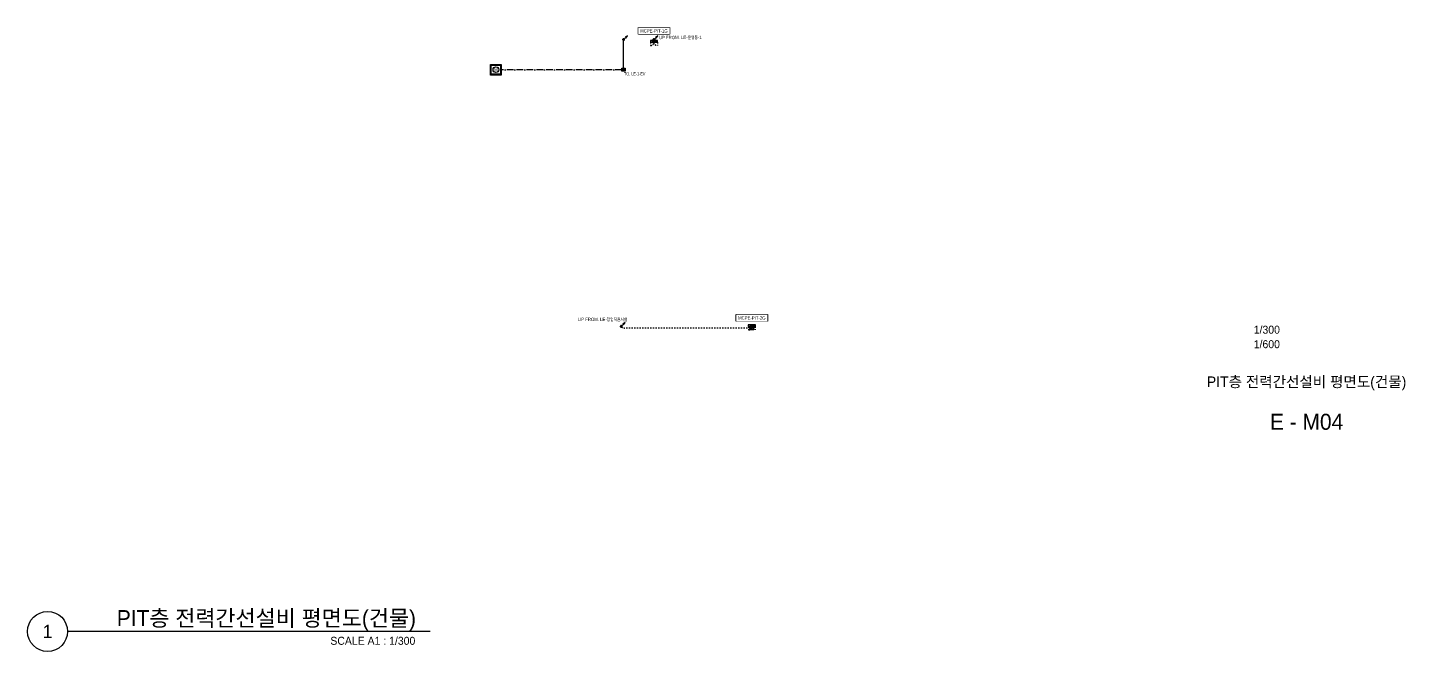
# Model space of a CAD drawing. Header units: millimetres. Extents: x 88028 to 500787, y -530175 to 1035835.
# Drawn here: x 89403 to 244368, y -525750 to -455555 of the extents above; entities that cross this region are included whole.
import ezdxf
from ezdxf.enums import TextEntityAlignment as Align

# ---------------------------------------------------------------- set-up
doc = ezdxf.new("R2010")
doc.units = ezdxf.units.MM
doc.header["$LTSCALE"] = 150
for name, pattern in [('CONTINOUS', [0]), ('D1', [3, 1, -1, 1]), ('LD4', [7.4, 5, -1.2, 0, -1.2])]:
    doc.linetypes.add(name, pattern=pattern)
for name, color, linetype in [('------01 Distribution Panel', 3, 'Continuous'), ('------01 Motor Control Panel or Center', 4, 'Continuous'), ('------09 Manhole', 3, 'Continuous'), ('-----00 LV_CABLE', 2, 'Continuous'), ('-----20 General Symbol', 3, 'Continuous'), ('-----30 Text', 2, 'Continuous'), ('-----41 Drawing Title', 2, 'Continuous'), ('-----42 Drawing Number', 2, 'Continuous'), ('-----43 Drawing Scale', 3, 'Continuous')]:
    doc.layers.add(name, color=color, linetype=linetype)
doc.styles.add('ELEC', font='')
doc.styles.get('ELEC').set_extended_font_data('Dotum')

# ---------------------------------------------------------------- blocks, each defined once
blk = doc.blocks.new('MCP_EQUIPMENT-2')
for p, q in [((200, 400), (0, -400)), ((200, -400), (0, 400))]:
    blk.add_line(p, q)
at = {"color": 1, "linetype": 'D1'}
for p, q in [((200, 380), (580, 380)), ((200, -380), (580, -380))]:
    blk.add_line(p, q, dxfattribs=at)
blk.add_lwpolyline([(200, 400), (0, 400), (0, -400), (200, -400)], close=True)
for centre, start, end in [((200, 380), 270, 0), ((200, -380), 0, 90)]:
    blk.add_arc(centre, 380, start, end, dxfattribs=at)
blk = doc.blocks.new('O01')
blk.add_hatch(color=256).paths.add_polyline_path([(-149, -218), (-218, -149), (-368, -368)])
blk.add_line((-46, -46), (-184, -184))
blk.add_lwpolyline([(-368, -368), (-149, -218), (-218, -149), (-368, -368)])
blk.add_circle((0, 0), 65)
for p in [(-65, 0), (-65, 0), (0, 65), (0, 65), (65, 0), (65, 0), (0, -65), (0, -65)]:
    blk.add_point(p)
blk = doc.blocks.new('O05')
for p, q in [((-150, -150), (-150, 150)), ((-150, 150), (150, 150)), ((150, 150), (-150, -150)), ((-150, 150), (150, -150)), ((150, 150), (150, -150)), ((150, -150), (-150, -150))]:
    blk.add_line(p, q)
blk = doc.blocks.new('11')
at = {"linetype": 'D1'}
h = blk.add_hatch(color=256, dxfattribs=at)
edge = h.paths.add_edge_path()
edge.add_arc((0, 0), 75, 0, 360)
blk.add_circle((0, 0), 75, dxfattribs=at)
for p in [(-75, 0), (0, 75), (75, 0), (0, -75)]:
    blk.add_point(p, dxfattribs=at)
blk = doc.blocks.new('MANHOLE2')
blk.add_lwpolyline([(500, -500), (-500, -500), (-500, 500), (500, 500)], close=True)
at = {"color": 1}
blk.add_lwpolyline([(435, -435), (-435, -435), (-435, 435), (435, 435)], close=True, dxfattribs=at)
blk.add_circle((0, 0), 270)
at = {"style": 'ELEC'}
blk.add_text('M', height=300, dxfattribs=at).set_placement((0, 0), align=Align.MIDDLE)

msp = doc.modelspace()

# ---------------------------------------------------------------- linework, layer by layer
at = {"layer": '------01 Motor Control Panel or Center', "linetype": 'CONTINOUS'}
msp.add_lwpolyline([(161605, -455555), (161605, -456295), (158102, -456295), (158102, -455555)], close=True, dxfattribs=at)
at = {"layer": '------01 Motor Control Panel or Center', "linetype": 'CONTINOUS', "elevation": 0}
msp.add_lwpolyline([(172605, -487855), (172605, -488595), (169102, -488595), (169102, -487855)], close=True, dxfattribs=at)
at = {"layer": '-----00 LV_CABLE', "elevation": 0}
msp.add_lwpolyline([(156434, -460115), (156434, -456995)], dxfattribs=at)
at = {"layer": '-----00 LV_CABLE', "linetype": 'LD4', "elevation": 0}
msp.add_lwpolyline([(156254, -460295), (142679, -460295)], dxfattribs=at)
at = {"layer": '-----41 Drawing Title', "color": 7}
msp.add_line((134697, -523500), (93903, -523500), dxfattribs=at)
msp.add_circle((91653, -523500), 2250, dxfattribs=at)

# ---------------------------------------------------------------- block references
at = {"layer": '------01 Motor Control Panel or Center', "rotation": 270}
for p in [(159854, -456995), (170854, -488995)]:
    msp.add_blockref('MCP_EQUIPMENT-2', p, dxfattribs=at)
at = {"layer": '------09 Manhole', "xscale": 1.2, "yscale": 1.2, "zscale": 1.2}
msp.add_blockref('MANHOLE2', (142079, -460295), dxfattribs=at)
at = {"layer": '-----00 LV_CABLE', "linetype": 'D1', "xscale": 1.2, "yscale": 1.2, "zscale": 1.2, "rotation": 180}
for p in [(156434, -456917), (156176, -489173)]:
    msp.add_blockref('O01', p, dxfattribs=at)
at = {"layer": '-----20 General Symbol', "xscale": 1.2, "yscale": 1.2, "zscale": 1.2, "rotation": 89.99999999999999}
msp.add_blockref('O05', (156434, -460295), dxfattribs=at)

# ---------------------------------------------------------------- texts
at = {"layer": '------01 Distribution Panel', "style": 'ELEC', "width": 0.7}
msp.add_text('TO. LE-1-EV', height=375, dxfattribs=at).set_placement((157680, -460759), align=Align.MIDDLE_CENTER)
at = {"layer": '-----30 Text', "style": 'ELEC', "width": 0.8}
msp.add_text('UP FROM. LE-창업지원시설', height=375, dxfattribs=at).set_placement((154089, -488379), align=Align.MIDDLE)
at = {"layer": '-----41 Drawing Title', "style": 'ELEC'}
msp.add_text('PIT층 전력간선설비 평면도(건물)', height=1200, dxfattribs=at).set_placement((233250, -495410), align=Align.MIDDLE_CENTER)
at = {"layer": '-----41 Drawing Title', "color": 2, "style": 'ELEC'}
msp.add_text('PIT층 전력간선설비 평면도(건물)', height=1800, dxfattribs=at).set_placement((133088, -522000), align=Align.MIDDLE_RIGHT)
at = {"layer": '-----41 Drawing Title', "color": 7, "style": 'ELEC'}
msp.add_text('1', height=1500, dxfattribs=at).set_placement((91653, -523500), align=Align.MIDDLE)
at = {"layer": '-----41 Drawing Title', "style": 'ELEC'}
msp.add_text('SCALE A1 : 1/300', height=900, dxfattribs=at).set_placement((133012, -525000), align=Align.RIGHT)
at = {"layer": '-----42 Drawing Number', "style": 'ELEC'}
msp.add_text('E - M04', height=1800, dxfattribs=at).set_placement((233250, -499910), align=Align.MIDDLE_CENTER)
at = {"layer": '-----43 Drawing Scale', "style": 'ELEC'}
for s, p in [('1/300', (228779, -489550)), ('1/600', (228779, -491180))]:
    msp.add_text(s, height=900, dxfattribs=at).set_placement(p, align=Align.MIDDLE_CENTER)

# ---------------------------------------------------------------- next in the draw order: wipeouts: each hides what was drawn before it
at = {"color": 1}
for points in [[(158102, -455555), (161605, -455555), (161605, -456295), (158102, -456295)], [(169102, -487855), (172605, -487855), (172605, -488595), (169102, -488595)]]:
    msp.add_wipeout(points, dxfattribs=at).dxf.layer = '------01 Motor Control Panel or Center'

# ---------------------------------------------------------------- next in the draw order: linework, layer by layer
at = {"layer": '-----00 LV_CABLE', "linetype": 'D1'}
msp.add_lwpolyline([(170674, -489375), (156528, -489375, -0.1989104), (156210, -489243, -0.1989104)], format="xyb", dxfattribs=at)
msp.add_arc((159797, -457006), 91.1, 101.46541, 256.60347, dxfattribs=at)
at = {"layer": '-----00 LV_CABLE'}
msp.add_arc((170994, -489230), 150, 285.20404, 115.90805, dxfattribs=at)

# ---------------------------------------------------------------- next in the draw order: block references
at = {"layer": '-----00 LV_CABLE', "linetype": 'D1', "rotation": 180}
for name, p, xscale, yscale, zscale in [('O01', (159854, -456917), 1.2, 1.2, 1.2), ('O05', (170854, -489375), 1.200000000011642, 1.200000000011642, 1.200000000011642)]:
    msp.add_blockref(name, p, dxfattribs=dict(at, xscale=xscale, yscale=yscale, zscale=zscale))
at = {"layer": '-----00 LV_CABLE'}
for p in [(159854, -457095), (170854, -489095)]:
    msp.add_blockref('11', p, dxfattribs=at)

# ---------------------------------------------------------------- next in the draw order: texts
at = {"layer": '------01 Motor Control Panel or Center', "linetype": 'CONTINOUS', "style": 'ELEC', "width": 0.8}
for s, p in [('MCPE-PIT-1G', (159854, -455925)), ('MCPE-PIT-2G', (170854, -488225))]:
    msp.add_text(s, height=375, dxfattribs=at).set_placement(p, align=Align.MIDDLE)
at = {"layer": '-----30 Text', "style": 'ELEC', "width": 0.8}
msp.add_text('UP FROM. LE-운영동-1', height=375, dxfattribs=at).set_placement((162818, -456665), align=Align.MIDDLE)

doc.saveas('drawing.dxf')
